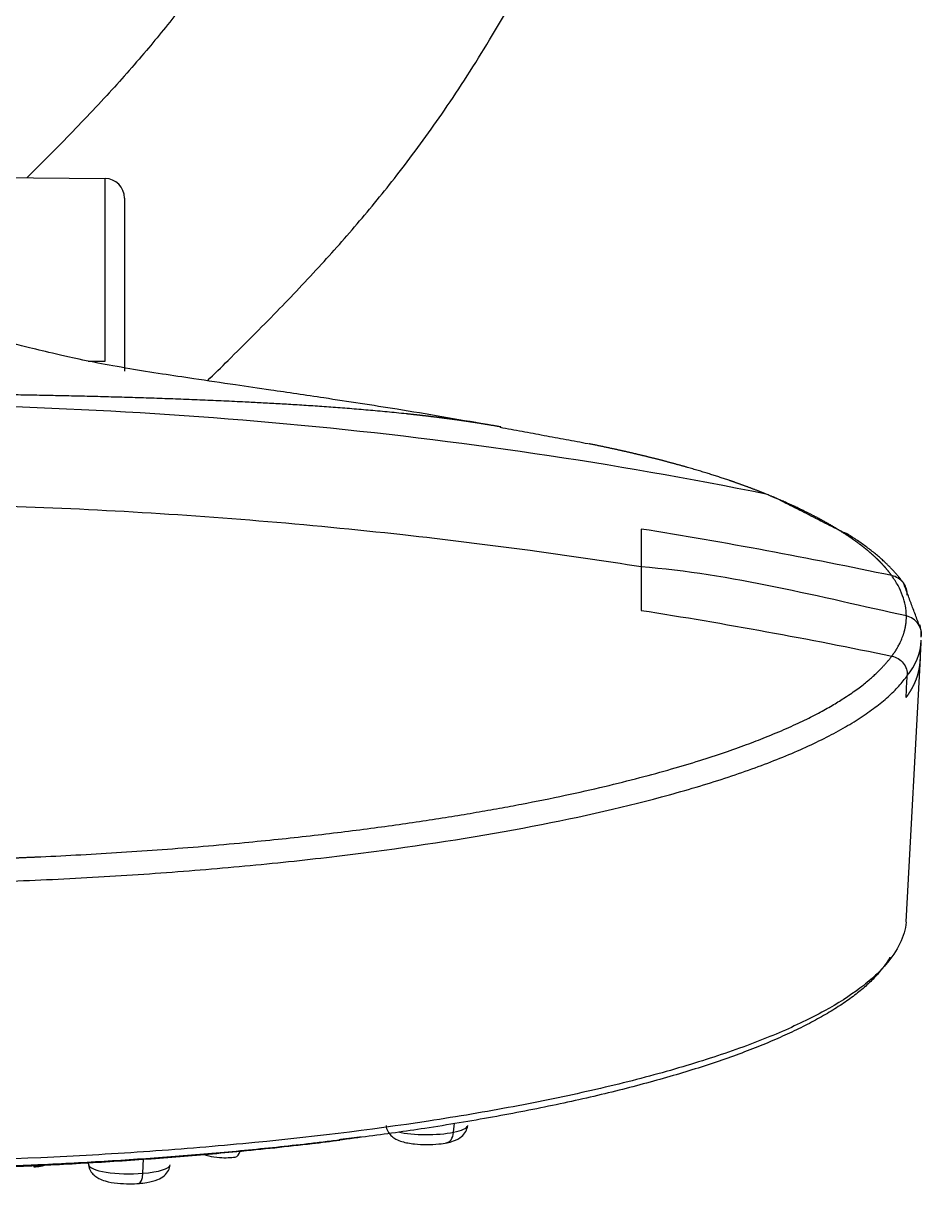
# Model space of a CAD drawing. Header units: millimetres. Extents: x -33000 to 294000, y 0 to 42408.
# Drawn here: x 234160 to 234206.1, y 17801.2 to 17860.6 of the extents above; entities that cross this region are included whole.
import ezdxf

# ---------------------------------------------------------------- set-up
doc = ezdxf.new("R2010")
doc.units = ezdxf.units.MM
doc.header["$LTSCALE"] = 50
doc.layers.add('arch', color=8, linetype='Continuous')

# ---------------------------------------------------------------- blocks, each defined once
blk = doc.blocks.new('A$C6CF502EC')
for p, q in [((-61.613, -22.402), (-61.967, -63.009)), ((-112.266, -62.133), (-112.42, -62.155)), ((-71.305, -63.009), (-61.967, -63.009)), ((-62.967, -64), (-71.829, -64)), ((-112.856, -64.938), (-112.116, -64.974)), ((-110.759, -80.847), (-110.295, -80.892)), ((-99.995, -104.009), (-86.495, -104.736))]:
    blk.add_line(p, q)
blk.add_arc((-62.967, -63), 1, 270, 359.5)
for centre, major_axis, ratio, start_param, end_param in [((-111.73, -59.309), (0.798, 0.053), 0.270228, 3.163748, 3.687178), ((-112.404, -64.251), (0, 2.097), 0.228351, 0.032998, 1.904504), ((-112.577, -64.678), (0.798, 0.063), 0.318894, 3.127434, 4.329439), ((-112.404, -64.251), (0, 2.097), 0.228351, 1.904504, 3.108666), ((-111.235, -69.559), (0.793, 0.105), 0.486848, 3.156206, 3.983252), ((-110.397, -79.474), (0, 2.097), 0.228351, 0.793787, 2.284325), ((-110.513, -80.328), (0.785, 0.155), 0.637213, 3.069947, 4.271952), ((-110.397, -79.474), (0, 2.097), 0.228351, 2.284325, 3.088574)]:
    blk.add_ellipse(centre, major_axis=major_axis, ratio=ratio, start_param=start_param, end_param=end_param)
for points, knots in [([(-112.695, -48.999), (-112.694, -49.037), (-112.694, -49.111), (-112.694, -49.224), (-112.694, -49.336), (-112.694, -49.448), (-112.693, -49.56), (-112.693, -49.672), (-112.693, -49.784), (-112.692, -49.895), (-112.692, -50.007), (-112.691, -50.119), (-112.691, -50.231), (-112.69, -50.343), (-112.689, -50.454), (-112.688, -50.566), (-112.688, -50.677), (-112.687, -50.789), (-112.686, -50.901), (-112.685, -51.012), (-112.684, -51.123), (-112.683, -51.235), (-112.682, -51.346), (-112.68, -51.458), (-112.679, -51.569), (-112.678, -51.68), (-112.677, -51.791), (-112.675, -51.902), (-112.674, -52.014), (-112.672, -52.125), (-112.671, -52.236), (-112.669, -52.347), (-112.668, -52.458), (-112.666, -52.569), (-112.664, -52.679), (-112.662, -52.79), (-112.661, -52.901), (-112.659, -53.012), (-112.657, -53.123), (-112.655, -53.233), (-112.653, -53.344), (-112.651, -53.455), (-112.648, -53.565), (-112.646, -53.676), (-112.644, -53.786), (-112.642, -53.897), (-112.639, -54.007), (-112.637, -54.117), (-112.635, -54.228), (-112.632, -54.338), (-112.63, -54.448), (-112.627, -54.558), (-112.624, -54.669), (-112.622, -54.779), (-112.619, -54.889), (-112.616, -54.999), (-112.613, -55.109), (-112.61, -55.219), (-112.607, -55.329), (-112.604, -55.439), (-112.601, -55.549), (-112.598, -55.658), (-112.595, -55.768), (-112.592, -55.878), (-112.588, -55.988), (-112.585, -56.097), (-112.582, -56.207), (-112.578, -56.316), (-112.575, -56.426), (-112.571, -56.535), (-112.568, -56.645), (-112.564, -56.754), (-112.56, -56.864), (-112.557, -56.973), (-112.553, -57.082), (-112.549, -57.191), (-112.545, -57.301), (-112.541, -57.41), (-112.537, -57.519), (-112.533, -57.628), (-112.529, -57.737), (-112.525, -57.846), (-112.521, -57.955), (-112.517, -58.064), (-112.512, -58.173), (-112.508, -58.282), (-112.504, -58.391), (-112.499, -58.499), (-112.495, -58.608), (-112.49, -58.717), (-112.486, -58.825), (-112.481, -58.934), (-112.476, -59.043), (-112.472, -59.151), (-112.467, -59.26), (-112.462, -59.368), (-112.457, -59.477), (-112.427, -60.129), (-112.368, -61.32), (-112.269, -63.039), (-112.157, -64.742), (-112.032, -66.43), (-111.894, -68.101), (-111.734, -69.862), (-111.549, -71.703), (-111.353, -73.458), (-111.219, -74.557), (-111.16, -75.026)], [0, 0, 0, 0, 0.004129, 0.008256, 0.012382, 0.016507, 0.02063, 0.024752, 0.028872, 0.032991, 0.037109, 0.041226, 0.045341, 0.049455, 0.053568, 0.05768, 0.06179, 0.065899, 0.070007, 0.074114, 0.07822, 0.082324, 0.086428, 0.09053, 0.094632, 0.098732, 0.102831, 0.106929, 0.111027, 0.115123, 0.119218, 0.123312, 0.127405, 0.131498, 0.135589, 0.13968, 0.143769, 0.147858, 0.151946, 0.156033, 0.16012, 0.164205, 0.16829, 0.172374, 0.176457, 0.18054, 0.184622, 0.188703, 0.192783, 0.196863, 0.200942, 0.205021, 0.209098, 0.213176, 0.217252, 0.221329, 0.225404, 0.229479, 0.233554, 0.237628, 0.241702, 0.245775, 0.249847, 0.25392, 0.257991, 0.262063, 0.266134, 0.270205, 0.274275, 0.278345, 0.282415, 0.286485, 0.290554, 0.294623, 0.298691, 0.30276, 0.306828, 0.310896, 0.314964, 0.319032, 0.3231, 0.327167, 0.331234, 0.335302, 0.339369, 0.343436, 0.347503, 0.351571, 0.355638, 0.359705, 0.363772, 0.367839, 0.371906, 0.375974, 0.380041, 0.384109, 0.388177, 0.392245, 0.457551, 0.522774, 0.587985, 0.653255, 0.718656, 0.784259, 0.862564, 0.940748, 1, 1, 1, 1]), ([(-111.287, -73.962), (-111.317, -73.705), (-111.408, -72.914), (-111.553, -71.575), (-111.716, -69.935), (-111.867, -68.273), (-112.004, -66.59), (-112.13, -64.889), (-112.242, -63.17), (-112.342, -61.433), (-112.404, -60.188), (-112.437, -59.447), (-112.448, -59.217), (-112.457, -58.986), (-112.467, -58.755), (-112.477, -58.525), (-112.486, -58.294), (-112.495, -58.063), (-112.504, -57.832), (-112.512, -57.601), (-112.521, -57.37), (-112.529, -57.139), (-112.536, -56.907), (-112.544, -56.676), (-112.552, -56.445), (-112.559, -56.213), (-112.566, -55.982), (-112.572, -55.75), (-112.579, -55.518), (-112.585, -55.286), (-112.591, -55.055), (-112.597, -54.823), (-112.603, -54.591), (-112.608, -54.359), (-112.613, -54.126), (-112.618, -53.894), (-112.623, -53.662), (-112.627, -53.429), (-112.631, -53.197), (-112.635, -52.964), (-112.639, -52.732), (-112.643, -52.499), (-112.646, -52.266), (-112.649, -52.033), (-112.652, -51.8), (-112.655, -51.567), (-112.657, -51.334), (-112.659, -51.101), (-112.661, -50.868), (-112.663, -50.634), (-112.665, -50.401), (-112.666, -50.168), (-112.667, -49.934), (-112.668, -49.7), (-112.669, -49.467), (-112.669, -49.233), (-112.67, -49.077), (-112.67, -48.999)], [0, 0, 0, 0, 0.033556, 0.102429, 0.171423, 0.240422, 0.309323, 0.378201, 0.44713, 0.516185, 0.585441, 0.594499, 0.603553, 0.612603, 0.621648, 0.630689, 0.639727, 0.648761, 0.657791, 0.666819, 0.675843, 0.684864, 0.693882, 0.702898, 0.711911, 0.720922, 0.72993, 0.738937, 0.747942, 0.756945, 0.765947, 0.774947, 0.783946, 0.792944, 0.801942, 0.810938, 0.819934, 0.82893, 0.837926, 0.846921, 0.855917, 0.864913, 0.873909, 0.882907, 0.891904, 0.900903, 0.909903, 0.918904, 0.927907, 0.936911, 0.945917, 0.954925, 0.963936, 0.972948, 0.981963, 0.99098, 1, 1, 1, 1]), ([(-100.016, -104.005), (-100.746, -103.934), (-101.475, -103.583), (-102.394, -102.781), (-102.595, -102.584), (-102.994, -102.145), (-103.589, -101.422), (-104.171, -100.51), (-104.74, -99.475), (-104.928, -99.11), (-105.299, -98.34), (-105.85, -97.124), (-106.555, -95.27), (-107.059, -93.715), (-107.389, -92.643), (-107.551, -92.089), (-108.027, -90.376), (-108.332, -89.166), (-108.913, -86.622), (-109.189, -85.287), (-109.711, -82.505), (-110.446, -78.163), (-111.031, -73.379), (-111.424, -69.22), (-111.498, -68.38), (-111.637, -66.685), (-111.83, -64.118), (-112.178, -57.992), (-112.301, -52.58), (-112.303, -48.97)], [0, 0, 0, 0, 0.112534, 0.112534, 0.144229, 0.144229, 0.175924, 0.239315, 0.239315, 0.27101, 0.27101, 0.302705, 0.366096, 0.397791, 0.397791, 0.429486, 0.429486, 0.492877, 0.492877, 0.556267, 0.556267, 0.619657, 0.746438, 0.746438, 0.778133, 0.778133, 0.809829, 0.873219, 1, 1, 1, 1]), ([(-98.084, -48.999), (-98.084, -52.188), (-98.022, -55.38), (-97.834, -60.119), (-97.756, -61.691), (-97.568, -64.808), (-97.348, -67.901), (-97.066, -70.918), (-96.832, -73.142), (-96.75, -73.877), (-96.578, -75.332), (-96.13, -78.935), (-95.588, -82.337), (-94.616, -87.411), (-94.076, -89.764), (-93.347, -92.421), (-93.199, -92.938), (-92.896, -93.942), (-92.743, -94.43), (-92.275, -95.846), (-91.953, -96.729), (-91.293, -98.366), (-90.955, -99.119), (-90.437, -100.148), (-90.263, -100.474), (-89.912, -101.091), (-89.735, -101.382), (-89.378, -101.928), (-89.109, -102.312), (-88.839, -102.655), (-88.658, -102.874), (-88.386, -103.19), (-88.114, -103.464), (-87.753, -103.792), (-87.574, -103.937), (-87.399, -104.063)], [0, 0, 0, 0, 0.125, 0.125, 0.1875, 0.1875, 0.25, 0.3125, 0.3125, 0.34375, 0.34375, 0.375, 0.5, 0.5, 0.625, 0.625, 0.65625, 0.65625, 0.6875, 0.6875, 0.75, 0.75, 0.8125, 0.8125, 0.84375, 0.84375, 0.875, 0.875, 0.90625, 0.921875, 0.921875, 0.9375, 0.96875, 0.96875, 1, 1, 1, 1]), ([(-96.902, -48.999), (-96.902, -49.039), (-96.902, -49.118), (-96.901, -49.236), (-96.901, -49.354), (-96.901, -49.471), (-96.901, -49.589), (-96.901, -49.706), (-96.9, -49.822), (-96.9, -49.938), (-96.899, -50.054), (-96.899, -50.17), (-96.898, -50.285), (-96.897, -50.4), (-96.897, -50.514), (-96.896, -50.628), (-96.895, -50.742), (-96.894, -50.856), (-96.894, -50.969), (-96.893, -51.082), (-96.892, -51.194), (-96.891, -51.306), (-96.889, -51.418), (-96.888, -51.529), (-96.887, -51.64), (-96.886, -51.751), (-96.885, -51.861), (-96.883, -51.971), (-96.882, -52.081), (-96.881, -52.191), (-96.879, -52.3), (-96.878, -52.408), (-96.876, -52.516), (-96.874, -52.624), (-96.873, -52.732), (-96.871, -52.839), (-96.869, -52.946), (-96.868, -53.053), (-96.866, -53.159), (-96.864, -53.265), (-96.862, -53.37), (-96.86, -53.476), (-96.858, -53.58), (-96.856, -53.685), (-96.854, -53.789), (-96.852, -53.893), (-96.85, -53.996), (-96.848, -54.099), (-96.846, -54.202), (-96.843, -54.304), (-96.841, -54.406), (-96.839, -54.508), (-96.836, -54.609), (-96.834, -54.71), (-96.832, -54.811), (-96.829, -54.911), (-96.827, -55.011), (-96.824, -55.111), (-96.822, -55.21), (-96.819, -55.309), (-96.817, -55.407), (-96.814, -55.505), (-96.811, -55.603), (-96.809, -55.7), (-96.806, -55.798), (-96.803, -55.894), (-96.8, -55.991), (-96.797, -56.087), (-96.795, -56.182), (-96.792, -56.278), (-96.789, -56.373), (-96.786, -56.467), (-96.783, -56.561), (-96.78, -56.655), (-96.777, -56.749), (-96.774, -56.842), (-96.771, -56.935), (-96.768, -57.027), (-96.765, -57.12), (-96.762, -57.211), (-96.758, -57.303), (-96.755, -57.394), (-96.752, -57.485), (-96.749, -57.575), (-96.746, -57.665), (-96.742, -57.755), (-96.739, -57.844), (-96.736, -57.933), (-96.732, -58.021), (-96.729, -58.11), (-96.726, -58.197), (-96.722, -58.285), (-96.719, -58.372), (-96.715, -58.459), (-96.712, -58.545), (-96.708, -58.631), (-96.705, -58.717), (-96.701, -58.803), (-96.698, -58.888), (-96.694, -58.972), (-96.691, -59.057), (-96.687, -59.141), (-96.684, -59.224), (-96.68, -59.308), (-96.676, -59.39), (-96.673, -59.473), (-96.669, -59.555), (-96.666, -59.637), (-96.632, -60.379), (-96.562, -61.788), (-96.439, -63.862), (-96.294, -65.952), (-96.128, -68.052), (-95.951, -70.027), (-95.769, -71.849), (-95.59, -73.5), (-95.402, -75.082), (-95.209, -76.597), (-95.01, -78.045), (-94.807, -79.427), (-94.601, -80.743), (-94.393, -81.994), (-94.184, -83.181), (-93.899, -84.715), (-93.532, -86.53), (-93.078, -88.55), (-92.628, -90.363), (-92.185, -91.983), (-91.754, -93.423), (-91.338, -94.697), (-90.94, -95.817), (-90.531, -96.877), (-90.111, -97.874), (-89.68, -98.803), (-89.271, -99.602), (-88.887, -100.286), (-88.563, -100.812), (-88.293, -101.215), (-88.075, -101.523), (-87.869, -101.795), (-87.68, -102.028), (-87.507, -102.231), (-87.345, -102.41), (-87.186, -102.577), (-87.06, -102.702), (-86.966, -102.791), (-86.905, -102.848), (-86.846, -102.902), (-86.789, -102.954), (-86.734, -103.002), (-86.68, -103.048), (-86.628, -103.092), (-86.578, -103.133), (-86.53, -103.171), (-86.484, -103.207), (-86.44, -103.241), (-86.411, -103.262), (-86.396, -103.273)], [0, 0, 0, 0, 0.001533, 0.003061, 0.004585, 0.006104, 0.007619, 0.00913, 0.010637, 0.012139, 0.013637, 0.015131, 0.01662, 0.018105, 0.019585, 0.021062, 0.022534, 0.024001, 0.025465, 0.026924, 0.028378, 0.029829, 0.031275, 0.032716, 0.034154, 0.035587, 0.037015, 0.03844, 0.03986, 0.041276, 0.042687, 0.044094, 0.045497, 0.046895, 0.04829, 0.049679, 0.051065, 0.052446, 0.053823, 0.055195, 0.056564, 0.057928, 0.059287, 0.060642, 0.061993, 0.06334, 0.064682, 0.06602, 0.067354, 0.068683, 0.070008, 0.071329, 0.072645, 0.073957, 0.075265, 0.076568, 0.077867, 0.079162, 0.080452, 0.081738, 0.08302, 0.084297, 0.085571, 0.086839, 0.088104, 0.089364, 0.09062, 0.091871, 0.093118, 0.094361, 0.0956, 0.096834, 0.098064, 0.099289, 0.10051, 0.101727, 0.10294, 0.104148, 0.105352, 0.106551, 0.107747, 0.108938, 0.110124, 0.111306, 0.112484, 0.113658, 0.114827, 0.115992, 0.117153, 0.118309, 0.119461, 0.120608, 0.121752, 0.122891, 0.124025, 0.125156, 0.126282, 0.127403, 0.128521, 0.129633, 0.130742, 0.131846, 0.132946, 0.134042, 0.135133, 0.13622, 0.137303, 0.138381, 0.139455, 0.166629, 0.194314, 0.222517, 0.251244, 0.280505, 0.304726, 0.328358, 0.351397, 0.373836, 0.395672, 0.416901, 0.437518, 0.457522, 0.476908, 0.495673, 0.534244, 0.570844, 0.605455, 0.638084, 0.668756, 0.697483, 0.724271, 0.749114, 0.778161, 0.805368, 0.830708, 0.854158, 0.875696, 0.889488, 0.90248, 0.914665, 0.926041, 0.935688, 0.945143, 0.954401, 0.963454, 0.967099, 0.970635, 0.97406, 0.977375, 0.980582, 0.983679, 0.986668, 0.989549, 0.992322, 0.994988, 0.997547, 1, 1, 1, 1]), ([(-81.835, -90.445), (-81.534, -88.535), (-80.935, -84.447), (-80.136, -77.959), (-79.452, -70.868), (-78.781, -61.07), (-78.586, -53.822), (-78.586, -48.999)], [0, 0, 0, 0, 0.134833, 0.290975, 0.468231, 0.645487, 1, 1, 1, 1]), ([(-74.511, -82.295), (-74.51, -82.287), (-74.505, -82.259), (-74.497, -82.21), (-74.488, -82.15), (-74.478, -82.09), (-74.469, -82.03), (-74.46, -81.971), (-74.45, -81.911), (-74.441, -81.852), (-74.432, -81.793), (-74.423, -81.734), (-74.414, -81.675), (-74.406, -81.617), (-74.397, -81.558), (-74.388, -81.5), (-74.38, -81.442), (-74.372, -81.385), (-74.363, -81.327), (-74.355, -81.27), (-74.347, -81.213), (-74.339, -81.156), (-74.331, -81.099), (-74.323, -81.043), (-74.315, -80.987), (-74.307, -80.931), (-74.3, -80.876), (-74.292, -80.82), (-74.285, -80.765), (-74.277, -80.711), (-74.27, -80.656), (-74.263, -80.602), (-74.256, -80.548), (-74.249, -80.494), (-74.242, -80.441), (-74.235, -80.387), (-74.228, -80.335), (-74.221, -80.282), (-74.214, -80.23), (-74.208, -80.178), (-74.201, -80.126), (-74.195, -80.075), (-74.188, -80.024), (-74.182, -79.973), (-74.176, -79.922), (-74.17, -79.872), (-74.163, -79.822), (-74.157, -79.773), (-74.152, -79.724), (-74.146, -79.675), (-74.14, -79.626), (-74.134, -79.578), (-74.128, -79.53), (-74.123, -79.483), (-74.117, -79.435), (-74.112, -79.389), (-74.106, -79.342), (-74.101, -79.296), (-74.096, -79.25), (-74.091, -79.205), (-74.085, -79.16), (-74.08, -79.115), (-74.075, -79.071), (-74.07, -79.027), (-74.066, -78.983), (-74.061, -78.94), (-74.056, -78.897), (-74.051, -78.854), (-74.047, -78.812), (-74.042, -78.77), (-74.038, -78.729), (-74.033, -78.688), (-74.029, -78.647), (-74.025, -78.607), (-74.02, -78.567), (-74.016, -78.528), (-74.012, -78.489), (-74.008, -78.45), (-73.971, -78.103), (-73.906, -77.448), (-73.818, -76.481), (-73.738, -75.522), (-73.667, -74.577), (-73.602, -73.649), (-73.544, -72.743), (-73.492, -71.863), (-73.445, -71.012), (-73.407, -70.272), (-73.376, -69.635), (-73.351, -69.088), (-73.326, -68.541), (-73.303, -67.992), (-73.281, -67.442), (-73.26, -66.892), (-73.239, -66.342), (-73.22, -65.791), (-73.201, -65.241), (-73.184, -64.692), (-73.167, -64.143), (-73.151, -63.596), (-73.136, -63.05), (-73.122, -62.505), (-73.108, -61.962), (-73.096, -61.42), (-73.084, -60.881), (-73.068, -60.156), (-73.05, -59.244), (-73.031, -58.142), (-73.014, -57.041), (-73, -55.941), (-72.991, -55.127), (-72.985, -54.597), (-72.983, -54.351), (-72.981, -54.104), (-72.979, -53.857), (-72.977, -53.608), (-72.975, -53.359), (-72.973, -53.109), (-72.971, -52.858), (-72.969, -52.606), (-72.968, -52.353), (-72.967, -52.1), (-72.965, -51.845), (-72.964, -51.59), (-72.963, -51.334), (-72.962, -51.078), (-72.962, -50.821), (-72.961, -50.562), (-72.961, -50.304), (-72.96, -50.044), (-72.96, -49.784), (-72.96, -49.523), (-72.96, -49.261), (-72.96, -49.087), (-72.96, -48.999)], [0, 0, 0, 0, 0.000862, 0.002964, 0.005059, 0.007145, 0.009223, 0.011293, 0.013354, 0.015407, 0.017451, 0.019486, 0.021513, 0.02353, 0.025539, 0.027538, 0.029528, 0.031508, 0.03348, 0.035441, 0.037394, 0.039336, 0.041268, 0.043191, 0.045104, 0.047007, 0.048899, 0.050781, 0.052653, 0.054515, 0.056366, 0.058206, 0.060036, 0.061855, 0.063663, 0.06546, 0.067246, 0.069021, 0.070785, 0.072538, 0.074279, 0.076009, 0.077728, 0.079435, 0.08113, 0.082814, 0.084486, 0.086146, 0.087794, 0.08943, 0.091054, 0.092666, 0.094265, 0.095853, 0.097428, 0.09899, 0.100541, 0.102078, 0.103603, 0.105116, 0.106615, 0.108102, 0.109576, 0.111037, 0.112485, 0.11392, 0.115341, 0.11675, 0.118145, 0.119528, 0.120896, 0.122252, 0.123594, 0.124922, 0.126237, 0.127538, 0.128825, 0.130099, 0.131359, 0.16314, 0.194422, 0.225087, 0.255021, 0.28412, 0.312289, 0.339439, 0.36549, 0.390371, 0.406825, 0.423263, 0.439676, 0.45606, 0.472408, 0.488713, 0.504971, 0.521176, 0.537322, 0.553404, 0.569417, 0.585357, 0.601218, 0.616997, 0.63269, 0.648291, 0.663797, 0.679204, 0.710709, 0.742121, 0.773417, 0.804577, 0.835579, 0.842494, 0.849431, 0.856391, 0.863373, 0.870376, 0.877402, 0.884449, 0.891518, 0.898608, 0.905719, 0.912852, 0.920004, 0.927178, 0.934372, 0.941586, 0.94882, 0.956074, 0.963347, 0.97064, 0.977952, 0.985282, 0.992632, 1, 1, 1, 1]), ([(-74.559, -82.564), (-74.282, -81.012), (-73.802, -78.213), (-73.231, -74.479), (-72.816, -71.683), (-72.502, -69.533), (-72.229, -67.663), (-71.955, -65.837), (-71.686, -64.149), (-71.39, -62.518), (-71.046, -60.88), (-70.705, -59.475), (-70.438, -58.409), (-70.297, -57.789), (-70.241, -57.532)], [0, 0, 0, 0, 0.109597, 0.199875, 0.268787, 0.318602, 0.380204, 0.429659, 0.487213, 0.552685, 0.62611, 0.736272, 0.860502, 1, 1, 1, 1]), ([(-112.529, -59.362), (-112.522, -59.479), (-112.49, -59.741), (-112.437, -59.965), (-112.387, -60.089)], [0, 0, 0, 0, 0.432104, 1, 1, 1, 1]), ([(-17.529, -103.735), (-17.401, -104.18), (-16.723, -106.541), (-15.545, -110.582), (-14.091, -115.431), (-12.745, -119.798), (-11.548, -123.557), (-10.492, -126.765), (-9.529, -129.596), (-8.531, -132.427), (-7.422, -135.419), (-6.242, -138.395), (-5.083, -141.071), (-3.979, -143.35), (-2.96, -145.186), (-2.048, -146.588), (-1.213, -147.662), (-0.385, -148.57), (0.894, -149.644), (2.627, -150.569), (4.729, -151.104), (7.053, -150.985), (9.202, -150.179), (10.698, -149.083), (11.737, -147.918), (12.384, -146.901), (12.76, -146.142), (13.078, -145.354), (13.35, -144.476), (13.579, -143.485), (13.775, -142.251), (13.903, -140.795), (13.945, -139.15), (13.904, -137.516), (13.806, -136.003), (13.642, -134.293), (13.382, -132.313), (12.953, -129.839), (12.362, -127.179), (11.601, -124.415), (10.564, -121.266), (9.227, -117.865), (7.548, -114.281), (5.649, -110.746), (3.456, -107.069), (0.91, -103.273), (-2.001, -99.527), (-5.211, -96.001), (-8.618, -92.788), (-12.25, -89.831), (-16.246, -87.025), (-20.725, -84.314), (-25.411, -81.796), (-29.742, -79.662), (-33.551, -77.863), (-36.744, -76.365), (-39.571, -75.016), (-42.047, -73.789), (-44.034, -72.751), (-45.628, -71.875), (-46.899, -71.146), (-48.204, -70.361), (-49.701, -69.412), (-51.441, -68.232), (-53.396, -66.788), (-55.524, -65.062), (-57.811, -63.035), (-59.96, -60.978), (-61.348, -59.588), (-61.933, -58.996)], [0, 0, 0, 0, 0.002402, 0.012822, 0.022862, 0.031953, 0.041591, 0.049804, 0.057078, 0.065589, 0.075662, 0.087423, 0.100212, 0.112465, 0.124066, 0.134938, 0.14339, 0.151502, 0.160466, 0.167922, 0.176056, 0.184411, 0.191859, 0.199965, 0.206744, 0.21219, 0.217097, 0.223024, 0.230036, 0.23816, 0.247424, 0.260726, 0.274526, 0.287305, 0.299016, 0.309624, 0.327234, 0.346233, 0.366797, 0.388823, 0.410891, 0.441474, 0.471024, 0.500223, 0.53021, 0.561057, 0.591924, 0.620712, 0.647368, 0.671723, 0.697531, 0.724554, 0.751108, 0.776769, 0.796252, 0.814395, 0.830904, 0.84598, 0.860444, 0.869383, 0.878121, 0.886896, 0.897619, 0.910691, 0.92579, 0.943097, 0.962569, 0.984147, 1, 1, 1, 1]), ([(-112.42, -62.169), (-112.456, -62.169), (-112.591, -62.177), (-112.797, -62.29), (-113, -62.476), (-113.153, -62.719), (-113.283, -63.075), (-113.372, -63.59), (-113.402, -64.226), (-113.386, -64.597), (-113.372, -64.768)], [0, 0, 0, 0, 0.033162, 0.127912, 0.21456, 0.30805, 0.44025, 0.662004, 0.845736, 1, 1, 1, 1]), ([(-113.374, -64.741), (-113.364, -64.881), (-113.319, -65.241), (-113.218, -65.658), (-113.013, -66.026), (-112.732, -66.264), (-112.526, -66.326), (-112.418, -66.343)], [0, 0, 0, 0, 0.185005, 0.499189, 0.703399, 0.860756, 1, 1, 1, 1]), ([(-111.874, -68.066), (-111.914, -68.147), (-111.998, -68.389), (-112.057, -68.804), (-112.064, -69.293), (-112.043, -69.549), (-112.028, -69.664)], [0, 0, 0, 0, 0.18158, 0.53595, 0.790362, 1, 1, 1, 1]), ([(-72.314, -68.244), (-71.967, -68.599), (-70.805, -69.783), (-68.849, -71.741), (-66.441, -74.027), (-64.015, -76.169), (-61.394, -78.293), (-58.391, -80.474), (-55.245, -82.492), (-52.163, -84.274), (-49.47, -85.716), (-46.96, -86.984), (-44.717, -88.073), (-42.671, -89.045), (-40.638, -90.001), (-38.405, -91.05), (-35.887, -92.245), (-33.236, -93.542), (-30.625, -94.883), (-28.237, -96.182), (-26.13, -97.405), (-24.327, -98.525), (-22.811, -99.533), (-21.529, -100.44), (-20.358, -101.314), (-19.104, -102.308), (-17.711, -103.492), (-16.195, -104.888), (-14.636, -106.453), (-13.071, -108.181), (-11.429, -110.184), (-9.844, -112.35), (-8.38, -114.576), (-7.105, -116.684), (-5.99, -118.66), (-4.998, -120.548), (-4.102, -122.409), (-3.265, -124.348), (-2.526, -126.291), (-1.89, -128.207), (-1.37, -130.03), (-0.945, -131.803), (-0.622, -133.464), (-0.383, -134.988), (-0.227, -136.291), (-0.135, -137.341), (-0.079, -138.243), (-0.051, -139.081), (-0.053, -139.786), (-0.062, -140.192), (-0.051, -140.296), (-0.039, -140.309)], [0, 0, 0, 0, 0.0087569, 0.0291666, 0.0481263, 0.0655636, 0.082947, 0.1025636, 0.1244691, 0.140388, 0.1554253, 0.1689002, 0.1807908, 0.1910894, 0.2015427, 0.2137453, 0.2277044, 0.2434234, 0.2587888, 0.2734129, 0.2866866, 0.298605, 0.3091656, 0.3183675, 0.3268702, 0.3363666, 0.3485088, 0.3620438, 0.3769628, 0.3932545, 0.4107109, 0.4329158, 0.4538942, 0.4736599, 0.493506, 0.5119877, 0.5301413, 0.5492772, 0.569369, 0.5868021, 0.6046622, 0.6217005, 0.6376579, 0.6525469, 0.6667693, 0.677429, 0.689201, 0.7020371, 0.7156121, 0.7277434, 0.7360933, 0.7360933, 0.7360933, 0.7360933]), ([(-101.807, -103.179), (-101.809, -103.178), (-101.819, -103.172), (-101.838, -103.161), (-101.863, -103.146), (-101.888, -103.131), (-101.914, -103.115), (-101.939, -103.1), (-101.964, -103.084), (-101.989, -103.068), (-102.015, -103.051), (-102.04, -103.035), (-102.065, -103.018), (-102.091, -103.001), (-102.116, -102.984), (-102.141, -102.966), (-102.166, -102.949), (-102.192, -102.931), (-102.217, -102.912), (-102.242, -102.894), (-102.267, -102.875), (-102.293, -102.857), (-102.318, -102.837), (-102.343, -102.818), (-102.368, -102.799), (-102.394, -102.779), (-102.419, -102.759), (-102.444, -102.739), (-102.469, -102.718), (-102.494, -102.698), (-102.52, -102.677), (-102.545, -102.656), (-102.57, -102.634), (-102.595, -102.613), (-102.772, -102.459), (-103.1, -102.144), (-103.574, -101.602), (-104.042, -100.979), (-104.505, -100.274), (-104.962, -99.491), (-105.411, -98.63), (-105.851, -97.694), (-106.283, -96.684), (-106.706, -95.599), (-107.119, -94.441), (-107.522, -93.214), (-107.912, -91.921), (-108.29, -90.562), (-108.656, -89.139), (-109.01, -87.652), (-109.35, -86.106), (-109.675, -84.505), (-109.985, -82.849), (-110.281, -81.14), (-110.547, -79.476), (-110.783, -77.871), (-110.993, -76.338), (-111.16, -75.03), (-111.255, -74.234), (-111.287, -73.962)], [0, 0, 0, 0, 0.000446, 0.002565, 0.004684, 0.006803, 0.008923, 0.011042, 0.013162, 0.015282, 0.017402, 0.019522, 0.021643, 0.023764, 0.025885, 0.028006, 0.030128, 0.03225, 0.034372, 0.036494, 0.038617, 0.04074, 0.042863, 0.044987, 0.047111, 0.049236, 0.05136, 0.053486, 0.055611, 0.057737, 0.059863, 0.06199, 0.064117, 0.066244, 0.068372, 0.109072, 0.149693, 0.1903, 0.230954, 0.271719, 0.312384, 0.352969, 0.393538, 0.434153, 0.474877, 0.515547, 0.556127, 0.596678, 0.637263, 0.677946, 0.718601, 0.759174, 0.799726, 0.840321, 0.881021, 0.914978, 0.94885, 0.982674, 1, 1, 1, 1]), ([(-110.412, -77.391), (-110.44, -77.39), (-110.568, -77.395), (-110.771, -77.502), (-110.98, -77.683), (-111.135, -77.922), (-111.27, -78.275), (-111.362, -78.787), (-111.397, -79.466), (-111.369, -80.052), (-111.32, -80.377), (-111.293, -80.508)], [0, 0, 0, 0, 0.021971, 0.103862, 0.177909, 0.256713, 0.365103, 0.559397, 0.7167, 0.88094, 1, 1, 1, 1]), ([(-111.298, -80.483), (-111.278, -80.608), (-111.2, -80.881), (-111.044, -81.212), (-110.738, -81.48), (-110.53, -81.549), (-110.417, -81.569)], [0, 0, 0, 0, 0.261413, 0.599403, 0.802975, 1, 1, 1, 1]), ([(-74.678, -83.27), (-74.677, -83.265), (-74.672, -83.239), (-74.664, -83.192), (-74.653, -83.13), (-74.642, -83.068), (-74.631, -83.006), (-74.62, -82.944), (-74.609, -82.882), (-74.598, -82.82), (-74.588, -82.759), (-74.577, -82.697), (-74.567, -82.636), (-74.557, -82.575), (-74.547, -82.514), (-74.537, -82.453), (-74.527, -82.392), (-74.518, -82.339), (-74.513, -82.307), (-74.511, -82.295)], [0, 0, 0, 0, 0.015597, 0.080185, 0.144589, 0.208805, 0.272832, 0.336664, 0.400299, 0.463735, 0.526966, 0.589991, 0.652806, 0.715407, 0.777793, 0.839959, 0.901903, 0.963621, 1, 1, 1, 1]), ([(-76.746, -92.819), (-76.739, -92.796), (-76.726, -92.749), (-76.706, -92.678), (-76.686, -92.608), (-76.666, -92.538), (-76.647, -92.468), (-76.627, -92.398), (-76.608, -92.329), (-76.589, -92.26), (-76.57, -92.191), (-76.551, -92.122), (-76.533, -92.053), (-76.514, -91.985), (-76.496, -91.916), (-76.478, -91.848), (-76.46, -91.781), (-76.442, -91.713), (-76.424, -91.646), (-76.407, -91.579), (-76.39, -91.512), (-76.372, -91.445), (-76.355, -91.379), (-76.338, -91.312), (-76.321, -91.247), (-76.305, -91.181), (-76.288, -91.115), (-76.272, -91.05), (-76.256, -90.985), (-76.24, -90.921), (-76.224, -90.856), (-76.208, -90.792), (-76.192, -90.728), (-76.177, -90.665), (-76.161, -90.601), (-76.146, -90.538), (-76.131, -90.475), (-76.116, -90.413), (-76.101, -90.351), (-76.086, -90.289), (-76.071, -90.227), (-76.057, -90.166), (-76.043, -90.105), (-76.028, -90.044), (-76.014, -89.983), (-76, -89.923), (-75.987, -89.864), (-75.973, -89.804), (-75.959, -89.745), (-75.946, -89.686), (-75.933, -89.628), (-75.919, -89.57), (-75.906, -89.512), (-75.893, -89.455), (-75.881, -89.398), (-75.868, -89.341), (-75.856, -89.285), (-75.843, -89.229), (-75.831, -89.173), (-75.809, -89.076), (-75.779, -88.936), (-75.74, -88.754), (-75.701, -88.571), (-75.663, -88.389), (-75.625, -88.206), (-75.587, -88.024), (-75.558, -87.878), (-75.541, -87.793), (-75.536, -87.77)], [0, 0, 0, 0, 0.0152, 0.030318, 0.045354, 0.060308, 0.075181, 0.089972, 0.104682, 0.119311, 0.133859, 0.148327, 0.162714, 0.17702, 0.191246, 0.205392, 0.219458, 0.233443, 0.247349, 0.261175, 0.274921, 0.288587, 0.302174, 0.31568, 0.329107, 0.342455, 0.355722, 0.36891, 0.382019, 0.395047, 0.407996, 0.420865, 0.433654, 0.446364, 0.458993, 0.471543, 0.484012, 0.496402, 0.508711, 0.520939, 0.533087, 0.545152, 0.557136, 0.569037, 0.580854, 0.592588, 0.604237, 0.615802, 0.627282, 0.638676, 0.649984, 0.661205, 0.67234, 0.683387, 0.694347, 0.705219, 0.716003, 0.726698, 0.737304, 0.74782, 0.782453, 0.816938, 0.851269, 0.885439, 0.919442, 0.953271, 0.986925, 1, 1, 1, 1]), ([(-81.836, -90.445), (-82.181, -90.445), (-82.896, -90.445), (-83.662, -90.445), (-84.057, -90.445)], [0, 0, 0, 0, 0.500003, 1, 1, 1, 1]), ([(-79.898, -90.445), (-80.048, -90.445), (-80.353, -90.445), (-80.988, -90.445), (-81.49, -90.445), (-81.836, -90.445)], [0, 0, 0, 0, 0.250002, 0.500003, 1, 1, 1, 1]), ([(-78.112, -96.838), (-78.104, -96.818), (-78.088, -96.779), (-78.064, -96.721), (-78.041, -96.662), (-78.018, -96.604), (-77.995, -96.546), (-77.972, -96.488), (-77.95, -96.43), (-77.927, -96.373), (-77.905, -96.316), (-77.883, -96.259), (-77.862, -96.202), (-77.84, -96.146), (-77.819, -96.09), (-77.798, -96.034), (-77.777, -95.978), (-77.757, -95.923), (-77.736, -95.868), (-77.716, -95.813), (-77.696, -95.759), (-77.676, -95.705), (-77.657, -95.651), (-77.638, -95.598), (-77.619, -95.544), (-77.6, -95.492), (-77.581, -95.439), (-77.562, -95.387), (-77.544, -95.335), (-77.526, -95.284), (-77.508, -95.233), (-77.491, -95.182), (-77.473, -95.132), (-77.456, -95.082), (-77.439, -95.032), (-77.422, -94.983), (-77.398, -94.913), (-77.368, -94.823), (-77.33, -94.711), (-77.292, -94.597), (-77.254, -94.481), (-77.216, -94.364), (-77.178, -94.245), (-77.139, -94.124), (-77.101, -94.002), (-77.062, -93.878), (-77.023, -93.752), (-76.984, -93.624), (-76.944, -93.495), (-76.905, -93.363), (-76.865, -93.23), (-76.826, -93.095), (-76.786, -92.958), (-76.759, -92.866), (-76.746, -92.819)], [0, 0, 0, 0, 0.016286, 0.032457, 0.048513, 0.064453, 0.080277, 0.095984, 0.111574, 0.127046, 0.1424, 0.157635, 0.172751, 0.187748, 0.202626, 0.217383, 0.23202, 0.246535, 0.26093, 0.275203, 0.289354, 0.303383, 0.31729, 0.331074, 0.344734, 0.358272, 0.371686, 0.384975, 0.398141, 0.411182, 0.424099, 0.436891, 0.449558, 0.462099, 0.474515, 0.486805, 0.49897, 0.526384, 0.554058, 0.58199, 0.61018, 0.638627, 0.667331, 0.696289, 0.725501, 0.754966, 0.784684, 0.814656, 0.844886, 0.875375, 0.906128, 0.937148, 0.968437, 1, 1, 1, 1]), ([(-80.035, -100.7), (-80.027, -100.687), (-80.01, -100.66), (-79.985, -100.62), (-79.959, -100.579), (-79.934, -100.538), (-79.909, -100.497), (-79.883, -100.455), (-79.857, -100.412), (-79.832, -100.369), (-79.806, -100.326), (-79.78, -100.283), (-79.754, -100.238), (-79.728, -100.194), (-79.701, -100.149), (-79.675, -100.103), (-79.649, -100.057), (-79.622, -100.011), (-79.596, -99.964), (-79.569, -99.917), (-79.542, -99.869), (-79.515, -99.821), (-79.488, -99.772), (-79.461, -99.723), (-79.434, -99.673), (-79.407, -99.623), (-79.38, -99.572), (-79.352, -99.521), (-79.325, -99.47), (-79.297, -99.418), (-79.27, -99.365), (-79.242, -99.312), (-79.214, -99.258), (-79.186, -99.204), (-79.158, -99.149), (-79.13, -99.094), (-79.091, -99.016), (-79.04, -98.915), (-78.979, -98.791), (-78.919, -98.668), (-78.861, -98.545), (-78.803, -98.424), (-78.746, -98.303), (-78.691, -98.183), (-78.637, -98.064), (-78.584, -97.946), (-78.531, -97.829), (-78.48, -97.713), (-78.431, -97.599), (-78.382, -97.486), (-78.334, -97.374), (-78.287, -97.263), (-78.242, -97.155), (-78.212, -97.082), (-78.197, -97.046)], [0, 0, 0, 0, 0.013221, 0.026502, 0.039843, 0.053243, 0.066704, 0.080225, 0.093805, 0.107445, 0.121145, 0.134905, 0.148724, 0.162604, 0.176542, 0.190541, 0.204599, 0.218716, 0.232894, 0.247131, 0.261429, 0.275787, 0.290206, 0.304686, 0.319227, 0.333829, 0.348494, 0.36322, 0.378008, 0.392859, 0.407772, 0.422749, 0.437789, 0.452892, 0.46806, 0.483291, 0.498587, 0.532403, 0.565681, 0.598421, 0.630624, 0.662289, 0.693415, 0.724002, 0.75405, 0.783557, 0.812522, 0.840944, 0.868822, 0.896155, 0.922941, 0.949178, 0.974865, 1, 1, 1, 1]), ([(-78.197, -97.046), (-78.211, -97.144), (-78.254, -97.264), (-78.325, -97.368), (-78.342, -97.39)], [0, 0, 0, 0, 0.780831, 1, 1, 1, 1]), ([(-82.282, -103.269), (-82.272, -103.262), (-82.254, -103.249), (-82.226, -103.229), (-82.199, -103.208), (-82.172, -103.188), (-82.145, -103.167), (-82.117, -103.146), (-82.09, -103.124), (-82.063, -103.103), (-82.036, -103.081), (-82.01, -103.059), (-81.983, -103.037), (-81.956, -103.015), (-81.93, -102.992), (-81.903, -102.97), (-81.877, -102.947), (-81.851, -102.924), (-81.824, -102.901), (-81.798, -102.878), (-81.772, -102.854), (-81.746, -102.83), (-81.721, -102.807), (-81.695, -102.783), (-81.669, -102.758), (-81.644, -102.734), (-81.618, -102.71), (-81.593, -102.685), (-81.567, -102.66), (-81.542, -102.635), (-81.517, -102.61), (-81.492, -102.585), (-81.467, -102.559), (-81.442, -102.534), (-81.417, -102.508), (-81.393, -102.482), (-81.368, -102.456), (-81.344, -102.43), (-81.319, -102.404), (-81.295, -102.378), (-81.27, -102.351), (-81.246, -102.324), (-81.222, -102.298), (-81.198, -102.271), (-81.174, -102.244), (-81.15, -102.217), (-81.127, -102.189), (-81.103, -102.162), (-81.079, -102.135), (-81.056, -102.107), (-81.033, -102.079), (-81.009, -102.052), (-80.986, -102.024), (-80.963, -101.996), (-80.94, -101.968), (-80.917, -101.939), (-80.894, -101.911), (-80.871, -101.883), (-80.849, -101.854), (-80.826, -101.826), (-80.803, -101.797), (-80.781, -101.769), (-80.759, -101.74), (-80.736, -101.711), (-80.714, -101.682), (-80.692, -101.653), (-80.67, -101.624), (-80.648, -101.595), (-80.627, -101.566), (-80.605, -101.536), (-80.583, -101.507), (-80.562, -101.478), (-80.54, -101.448), (-80.519, -101.419), (-80.498, -101.389), (-80.477, -101.36), (-80.456, -101.33), (-80.435, -101.3), (-80.414, -101.271), (-80.393, -101.241), (-80.372, -101.211), (-80.352, -101.181), (-80.331, -101.151), (-80.311, -101.121), (-80.291, -101.091), (-80.27, -101.061), (-80.25, -101.032), (-80.23, -101.001), (-80.21, -100.971), (-80.191, -100.941), (-80.171, -100.911), (-80.151, -100.881), (-80.132, -100.851), (-80.112, -100.821), (-80.093, -100.791), (-80.073, -100.761), (-80.054, -100.731), (-80.041, -100.71), (-80.035, -100.7)], [0, 0, 0, 0, 0.012036, 0.024037, 0.036004, 0.047938, 0.059837, 0.071702, 0.083533, 0.09533, 0.107093, 0.118822, 0.130518, 0.142179, 0.153807, 0.165402, 0.176962, 0.188489, 0.199983, 0.211443, 0.222869, 0.234262, 0.245622, 0.256948, 0.268241, 0.2795, 0.290726, 0.301919, 0.313079, 0.324205, 0.335298, 0.346357, 0.357384, 0.368377, 0.379337, 0.390264, 0.401158, 0.412018, 0.422846, 0.43364, 0.444401, 0.455129, 0.465824, 0.476485, 0.487113, 0.497708, 0.508269, 0.518797, 0.52929, 0.53975, 0.550175, 0.560567, 0.570924, 0.581246, 0.591535, 0.601788, 0.612007, 0.622191, 0.63234, 0.642454, 0.652533, 0.662577, 0.672586, 0.682559, 0.692497, 0.702399, 0.712265, 0.722096, 0.731891, 0.741649, 0.751372, 0.761059, 0.77071, 0.780324, 0.789902, 0.799444, 0.808949, 0.818417, 0.827849, 0.837244, 0.846603, 0.855924, 0.865209, 0.874456, 0.883667, 0.89284, 0.901976, 0.911075, 0.920137, 0.929161, 0.938148, 0.947097, 0.956008, 0.964882, 0.973718, 0.982517, 0.991277, 1, 1, 1, 1]), ([(-80.035, -100.7), (-80.051, -100.807), (-80.106, -100.962), (-80.202, -101.093), (-80.239, -101.134)], [0, 0, 0, 0, 0.660109, 1, 1, 1, 1]), ([(-86.396, -103.273), (-86.445, -103.502), (-86.575, -103.713), (-86.938, -104.001), (-87.171, -104.076), (-87.398, -104.063)], [0, 0, 0, 0, 0.5, 0.5, 1, 1, 1, 1]), ([(-86.396, -103.273), (-86.388, -103.279), (-86.37, -103.293), (-86.343, -103.313), (-86.315, -103.333), (-86.285, -103.354), (-86.255, -103.375), (-86.223, -103.397), (-86.191, -103.419), (-86.157, -103.442), (-86.122, -103.464), (-86.086, -103.487), (-86.049, -103.511), (-86.011, -103.534), (-85.971, -103.557), (-85.931, -103.581), (-85.843, -103.63), (-85.721, -103.694), (-85.576, -103.761), (-85.465, -103.806), (-85.385, -103.836), (-85.326, -103.857), (-85.274, -103.874), (-85.223, -103.89), (-85.171, -103.906), (-85.12, -103.92), (-85.068, -103.933), (-85.016, -103.945), (-84.965, -103.957), (-84.913, -103.967), (-84.861, -103.976), (-84.81, -103.985), (-84.758, -103.992), (-84.706, -103.999), (-84.654, -104.004), (-84.602, -104.009), (-84.55, -104.013), (-84.499, -104.016), (-84.447, -104.017), (-84.395, -104.018), (-84.36, -104.018), (-84.343, -104.018)], [0, 0, 0, 0, 0.012819, 0.026179, 0.040082, 0.054527, 0.069514, 0.085044, 0.101116, 0.117732, 0.134892, 0.152595, 0.170841, 0.189632, 0.208968, 0.228848, 0.249273, 0.337079, 0.408016, 0.46205, 0.499158, 0.524171, 0.549188, 0.574209, 0.599233, 0.624261, 0.649293, 0.674328, 0.699366, 0.724407, 0.749451, 0.774498, 0.799547, 0.824598, 0.849651, 0.874706, 0.899762, 0.92482, 0.949879, 0.974939, 1, 1, 1, 1]), ([(-84.343, -104.018), (-83.997, -104.015), (-83.478, -103.917), (-82.791, -103.606), (-82.451, -103.391), (-82.282, -103.269)], [0, 0, 0, 0, 0.5, 0.75, 1, 1, 1, 1]), ([(-82.675, -103.882), (-82.663, -103.873), (-82.467, -103.724), (-82.33, -103.498), (-82.282, -103.269)], [0, 0, 0, 0, 0.059174, 1, 1, 1, 1]), ([(-88.518, -104.002), (-88.51, -104.008), (-88.492, -104.021), (-88.467, -104.04), (-88.441, -104.059), (-88.415, -104.077), (-88.389, -104.095), (-88.363, -104.113), (-88.337, -104.131), (-88.311, -104.148), (-88.285, -104.166), (-88.259, -104.182), (-88.232, -104.199), (-88.206, -104.216), (-88.18, -104.232), (-88.153, -104.248), (-88.127, -104.263), (-88.101, -104.279), (-88.074, -104.294), (-88.048, -104.309), (-88.021, -104.323), (-87.994, -104.338), (-87.968, -104.352), (-87.941, -104.366), (-87.914, -104.379), (-87.887, -104.393), (-87.86, -104.406), (-87.834, -104.419), (-87.807, -104.431), (-87.78, -104.444), (-87.753, -104.456), (-87.726, -104.468), (-87.698, -104.479), (-87.671, -104.49), (-87.644, -104.502), (-87.617, -104.512), (-87.589, -104.523), (-87.562, -104.533), (-87.535, -104.543), (-87.507, -104.553), (-87.48, -104.562), (-87.452, -104.572), (-87.425, -104.581), (-87.397, -104.589), (-87.369, -104.598), (-87.342, -104.606), (-87.314, -104.614), (-87.286, -104.622), (-87.258, -104.629), (-87.231, -104.637), (-87.203, -104.643), (-87.175, -104.65), (-87.147, -104.657), (-87.119, -104.663), (-87.091, -104.669), (-87.063, -104.674), (-87.034, -104.68), (-87.006, -104.685), (-86.978, -104.69), (-86.95, -104.694), (-86.921, -104.699), (-86.893, -104.703), (-86.865, -104.707), (-86.836, -104.71), (-86.808, -104.713), (-86.779, -104.717), (-86.751, -104.719), (-86.722, -104.722), (-86.693, -104.724), (-86.665, -104.726), (-86.643, -104.728), (-86.63, -104.728), (-86.627, -104.728)], [0, 0, 0, 0, 0.014404, 0.028808, 0.043213, 0.057619, 0.072026, 0.086433, 0.100841, 0.11525, 0.12966, 0.14407, 0.158481, 0.172893, 0.187305, 0.201718, 0.216132, 0.230546, 0.244961, 0.259376, 0.273792, 0.288209, 0.302626, 0.317043, 0.331462, 0.345881, 0.3603, 0.37472, 0.38914, 0.403561, 0.417983, 0.432405, 0.446827, 0.46125, 0.475674, 0.490098, 0.504523, 0.518948, 0.533374, 0.5478, 0.562227, 0.576654, 0.591082, 0.605511, 0.61994, 0.63437, 0.6488, 0.66323, 0.677662, 0.692094, 0.706526, 0.720959, 0.735393, 0.749827, 0.764262, 0.778697, 0.793133, 0.80757, 0.822007, 0.836445, 0.850884, 0.865323, 0.879763, 0.894203, 0.908645, 0.923087, 0.937529, 0.951972, 0.966416, 0.980861, 0.995307, 1, 1, 1, 1])]:
    blk.add_open_spline(points, degree=3, knots=knots)
for points, degree in [([(-78.112, -96.838), (-74.929, -81.129), (-73.455, -65.062), (-73.511, -48.999)], 3), ([(-71.305, -62.149), (-71.305, -62.436), (-71.305, -62.722), (-71.305, -63.009)], 3), ([(-111.128, -74.991), (-110.99, -76.097)], 1), ([(-75.54, -87.724), (-74.704, -83.226)], 1), ([(-84.057, -90.445), (-84.733, -94.74), (-85.513, -99.022), (-86.396, -103.273)], 3), ([(-84.343, -104.018), (-83.409, -99.708), (-82.178, -94.989), (-81.836, -90.445)], 3), ([(-82.282, -103.269), (-81.38, -99.011), (-80.586, -94.739), (-79.898, -90.445)], 3), ([(-80.25, -101.152), (-78.332, -97.365)], 1), ([(-78.343, -97.392), (-78.255, -97.178)], 1), ([(-78.197, -97.046), (-78.168, -96.977), (-78.14, -96.908), (-78.112, -96.838)], 3), ([(-82.604, -103.83), (-81.387, -102.93), (-80.239, -101.134)], 2), ([(-85.019, -104.751), (-82.662, -103.872)], 1), ([(-83.283, -104.063), (-83.07, -104.075), (-82.851, -104.009), (-82.675, -103.882)], 3), ([(-88.518, -104.002), (-88.145, -104.022), (-87.772, -104.042), (-87.398, -104.063)], 3), ([(-87.398, -104.063), (-86.886, -104.505), (-86.254, -104.746), (-85.589, -104.779)], 3), ([(-85.434, -104.783), (-85.209, -104.818), (-84.691, -104.705), (-84.397, -104.248), (-84.343, -104.018)], 3), ([(-86.654, -104.727), (-85.582, -104.78)], 1), ([(-85.434, -104.783), (-85.222, -104.784), (-85.006, -104.763), (-84.79, -104.722)], 3)]:
    blk.add_open_spline(points, degree=degree)

msp = doc.modelspace()

# ---------------------------------------------------------------- block references
at = {"layer": 'arch', "ltscale": 25, "rotation": 89.99999999999999}
msp.add_blockref('A$C6CF502EC', (234101.206, 17914.605), dxfattribs=at)

doc.saveas('drawing.dxf')
